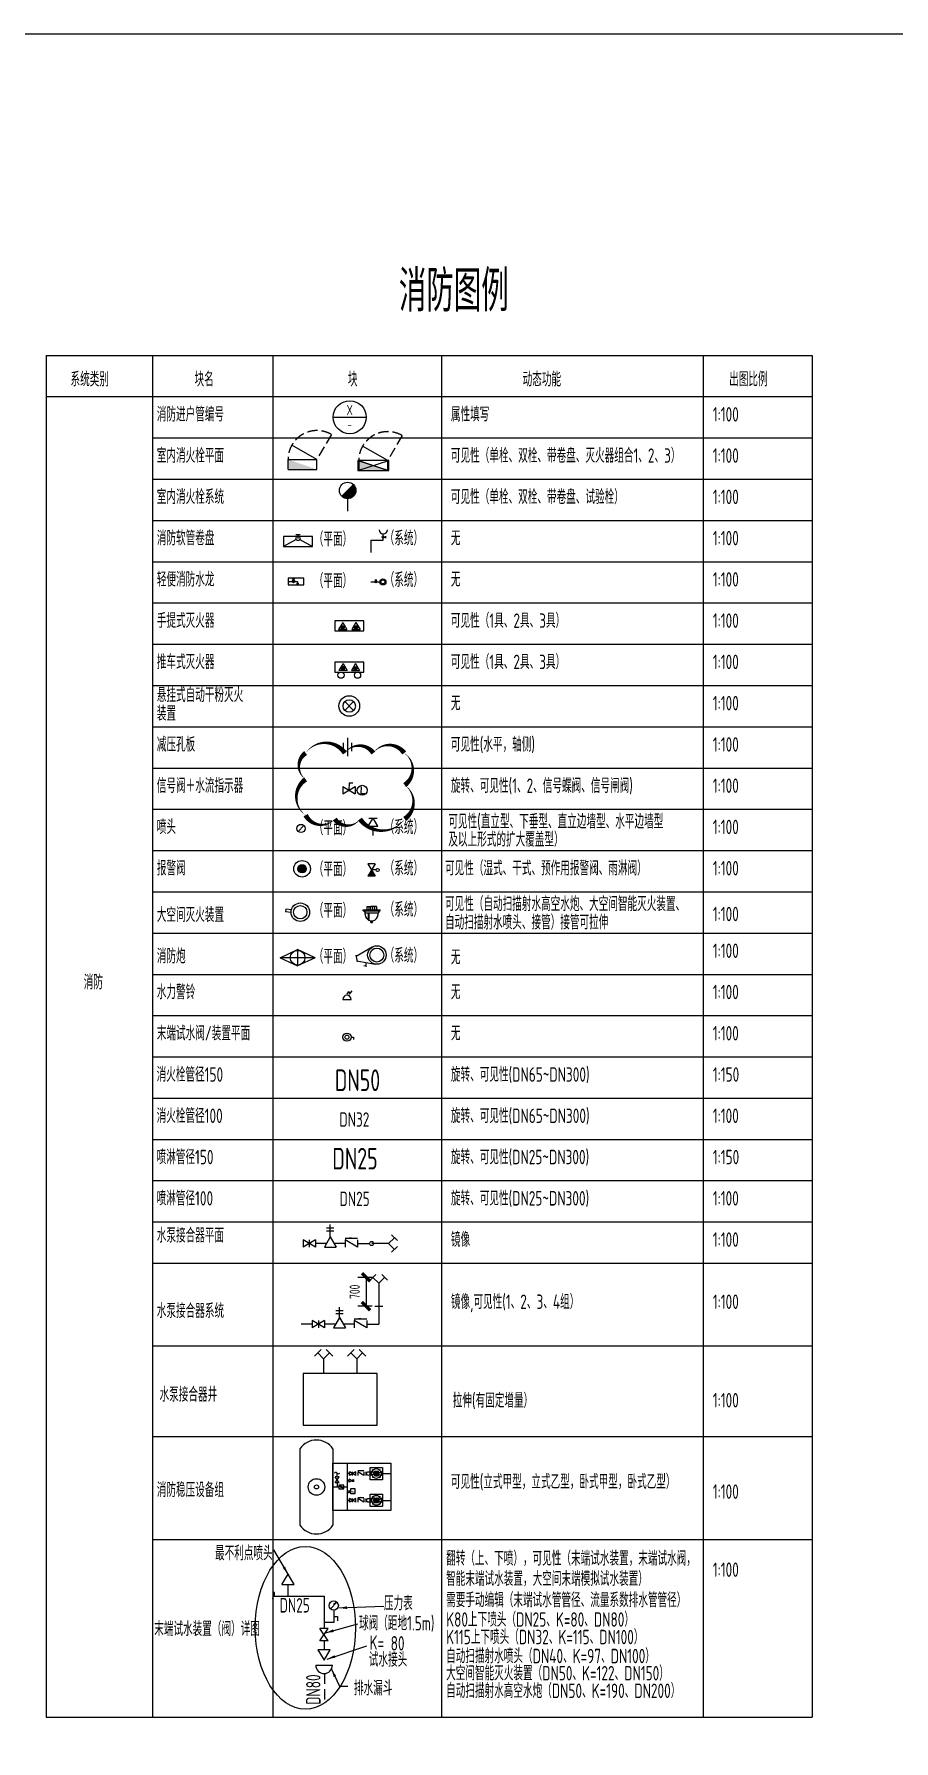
# Model space of a CAD drawing. Extents: x -84241 to 2571207, y -257021 to 1687411.
# Drawn here: x 92003 to 112832, y -16468 to 24895 of the extents above; entities that cross this region are included whole.
import ezdxf
from ezdxf.enums import TextEntityAlignment as Align

# ---------------------------------------------------------------- set-up
doc = ezdxf.new("R2010")
doc.units = 0
doc.header["$LTSCALE"] = 1000
for name, pattern in [('CONTINOUS', [0]), ('DASH', [0.35, 0.25, -0.1]), ('DASHED', [0.75, 0.5, -0.25])]:
    doc.linetypes.add(name, pattern=pattern)
doc.layers.get('0').update_dxf_attribs({"linetype": 'CONTINUOUS'})
doc.layers.get('Defpoints').update_dxf_attribs({"linetype": 'CONTINUOUS'})
for name, color, linetype in [('W-EQPM', 40, 'CONTINUOUS'), ('W-FRPT-DRAI-PIPE', 4, 'DASHED'), ('W-FRPT-EXTG', 140, 'CONTINUOUS'), ('W-FRPT-HYDT', 140, 'CONTINUOUS'), ('W-FRPT-HYDT-DIMS', 61, 'CONTINUOUS'), ('W-FRPT-HYDT-EQPM', 60, 'CONTINUOUS'), ('W-FRPT-HYDT-PIPE', 1, 'CONTINUOUS'), ('W-FRPT-NOTE', 60, 'CONTINUOUS'), ('W-FRPT-SPRL', 60, 'CONTINUOUS'), ('W-FRPT-SPRL-DIMS', 61, 'CONTINUOUS'), ('W-FRPT-SPRL-EQPM', 60, 'CONTINUOUS'), ('W-FRPT-SPRL-PIPE', 2, 'CONTINUOUS'), ('W-HOLE', 231, 'CONTINUOUS'), ('W-NOTE', 40, 'CONTINUOUS'), ('W-NOTE-NAME', 40, 'CONTINUOUS'), ('W-WSUP-EQPM', 40, 'CONTINUOUS')]:
    doc.layers.add(name, color=color, linetype=linetype)
doc.styles.add('TH-STYLE3', font='tssdeng.shx', dxfattribs={"width": 0.7, "bigfont": 'tssdchn.shx'})
doc.dimstyles.new('TH-DIM100-W', dxfattribs={"dimscale": 100, "dimtxt": 2.5, "dimasz": 2, "dimexe": 2, "dimexo": 3, "dimgap": 1.5, "dimtad": 1, "dimdec": 0, "dimdsep": 46, "dimtxsty": 'TH-STYLE3', "dimblk1": 'ARCHTICK', "dimblk2": 'ARCHTICK', "dimsah": 1, "dimcen": -6, "dimclrd": 256, "dimclre": 256, "dimclrt": 256, "dimazin": 0, "dimtfac": 1, "dimtdec": 0, "dimtix": 1, "dimtmove": 2, "dimatfit": 0, "dimfxl": 2, "dimtolj": 1, "dimtzin": 0, "dimlwd": -1, "dimlwe": -1, "dimarcsym": 0})

# ---------------------------------------------------------------- blocks, each defined once
blk = doc.blocks.new('*U260')
at = {"layer": 'W-FRPT-HYDT'}
blk.add_hatch(color=256, dxfattribs=at).paths.add_polyline_path([(-141, 359, 0.668179), (200, 500, 0.198912), (141, 641)])
blk.add_line((141, 641), (-141, 359), dxfattribs=at)
blk.add_line((141, 641), (-141, 359), dxfattribs=at)
blk.add_line((141, 641), (-141, 359), dxfattribs=at)
blk.add_line((141, 641), (-141, 359), dxfattribs=at)
blk.add_line((141, 641), (-141, 359), dxfattribs=at)
blk.add_circle((0, 500), 200, dxfattribs=at)
at = {"layer": 'W-FRPT-HYDT-PIPE'}
blk.add_line((0, 300), (0, 0), dxfattribs=at)
blk = doc.blocks.new('*U143')
for p, q in [((-100, 100), (-100, -100)), ((0, 225), (0, -225)), ((100, 100), (100, -100))]:
    blk.add_line(p, q)
blk = doc.blocks.new('*U144')
for points in [[(-100, 0, 1), (100, 0, 1)], [(0, 100), (0, -100, 0.414214), (100, 0, 0.414214)]]:
    blk.add_hatch(color=256).paths.add_polyline_path(points)
h = blk.add_hatch(color=256)
h.paths.add_polyline_path([(0, 100), (0, 0), (100, 0, 0.414214)])
h.paths.add_polyline_path([(0, -100), (0, 0), (-100, 0, 0.414214)])
blk.add_line((0, 100), (0, -100))
for radius in [200, 100]:
    blk.add_circle((0, 0), radius)
blk = doc.blocks.new('*U262')
for points in [[(150, 0), (60, -150), (240, -150)], [(150, -150), (240, -150), (150, 0)]]:
    blk.add_hatch(color=256).paths.add_polyline_path(points)
for p, q in [((240, 150), (60, 150)), ((240, 150), (60, -150)), ((60, 150), (240, -150)), ((264, 0), (150, 0)), ((150, 0), (150, -150)), ((240, -150), (60, -150))]:
    blk.add_line(p, q)
blk.add_circle((300, 0), 36)
blk = doc.blocks.new('*U207')
blk.add_line((71, 71), (-71, -71))
blk.add_circle((0, 0), 100)
blk = doc.blocks.new('*U221')
at = {"layer": 'W-FRPT-SPRL-EQPM', "linetype": 'Continuous'}
for p, q in [((-120, 222), (0, 422)), ((120, 222), (0, 422)), ((-120, 222), (120, 222))]:
    blk.add_line(p, q, dxfattribs=at)
at = {"layer": 'W-FRPT-SPRL-EQPM'}
blk.add_line((-100, 422), (100, 422), dxfattribs=at)
at = {"layer": 'W-FRPT-SPRL-EQPM', "ltscale": 0.5}
blk.add_line((0, 0), (0, 222), dxfattribs=at)
blk = doc.blocks.new('*U288')
for p, q in [((438, 581), (279, 422)), ((500, 360), (359, 501)), ((500, 360), (641, 501)), ((562, 581), (721, 422)), ((1238, 581), (1079, 422)), ((1300, 360), (1159, 501)), ((1300, 360), (1441, 501)), ((1362, 581), (1521, 422))]:
    blk.add_line(p, q)
blk.add_lwpolyline([(0, -1250), (1800, -1250), (1800, 0), (0, 0)], close=True)
at = {"layer": 'W-FRPT-HYDT-PIPE'}
for p, q in [((500, 360), (500, 0)), ((1300, 360), (1300, 0))]:
    blk.add_line(p, q, dxfattribs=at)
blk = doc.blocks.new('*U152')
for p, q in [((-752, 0), (-1020, 0)), ((-300, 0), (-568, 0)), ((0, 0), (294, 0)), ((754, 0), (344, 0))]:
    blk.add_line(p, q)
at = {"layer": 'W-FRPT-HYDT-EQPM'}
for p, q in [((-660, 159), (-660, 459)), ((-1320, 90), (-1320, -90)), ((-1020, 90), (-1320, -90)), ((-1020, -90), (-1320, 90)), ((-1170, 90), (-1170, -90)), ((-1020, 90), (-1020, -90)), ((-660, 159), (-804, -90)), ((-570, 375), (-750, 375)), ((-570, 303), (-750, 303)), ((-660, 159), (-516, -90)), ((-300, 126), (-150, 150)), ((0, 126), (-300, 126)), ((-300, 90), (-300, -90)), ((0, -90), (-300, 90)), ((0, 90), (0, -90)), ((754, 0), (896, 141)), ((966, 71), (825, 212)), ((-804, -90), (-516, -90)), ((754, 0), (896, -141)), ((966, -71), (825, -212))]:
    blk.add_line(p, q, dxfattribs=at)
blk.add_circle((344, 0), 50, dxfattribs=at)
blk = doc.blocks.new('_ArchTick')
at = {"color": 0, "linetype": 'ByBlock', "const_width": 0.4}
blk.add_lwpolyline([(-0.5, -0.5), (0.5, 0.5)], dxfattribs=at)
blk = doc.blocks.new('*D389')
at = {"color": 7, "transparency": 16777216}
for p, q in [((1456, 1136), (1104, 1136)), ((1304, 1136), (1304, 436)), ((1456, 436), (1104, 436))]:
    blk.add_line(p, q, dxfattribs=at)
at = {"layer": 'Defpoints', "color": 0, "transparency": 16777216}
for p in [(1756, 1136), (1304, 436), (1756, 436)]:
    blk.add_point(p, dxfattribs=at)
at = {"color": 7, "transparency": 16777216, "xscale": 200, "yscale": 200, "zscale": 200}
for p, rotation in [((1304, 1136), 90), ((1304, 436), 270)]:
    blk.add_blockref('_ArchTick', p, dxfattribs=dict(at, rotation=rotation))
at = {"color": 7, "transparency": 16777216, "insert": (1029, 786), "char_height": 250, "attachment_point": 5, "rotation": 90, "style": 'TH-STYLE3'}
blk.add_mtext('\\A1;700', dxfattribs=at)
blk = doc.blocks.new('水流指示器')
for p, q in [((-29, 82), (-29, -78)), ((-29, -78), (67, -78))]:
    blk.add_line(p, q)
blk.add_circle((0, 0), 120)
blk = doc.blocks.new('遥控信号阀')
for p, q in [((0, 90), (0, -90)), ((0, 90), (300, -90)), ((0, -90), (300, 90)), ((150, 180), (150, 0)), ((150, 180), (246, 180)), ((300, 90), (300, -90))]:
    blk.add_line(p, q)
blk = doc.blocks.new('*U256')
at = {"layer": 'Defpoints'}
blk.add_lwpolyline([(56982, -10422, 0, 120, -0.520567), (57933, -10422, 0, 120, -0.520567), (58622, -10422, 0, 120, -0.520567), (59369, -10422, 0, 120, -0.520567), (59382, -11199, 0, 120, -0.520567), (59382, -12020, 0, 120, -0.520567), (58298, -12022, 0, 120, -0.520567), (57688, -12022, 0, 120, -0.520567), (56982, -11929, 0, 120, -0.520567), (56982, -11059, 0, 120, -0.520567)], format="xyseb", close=True, dxfattribs=at)
at = {"layer": 'W-FRPT-SPRL-PIPE'}
blk.add_line((58182, -11323), (58232, -11323), dxfattribs=at)
at = {"layer": 'W-FRPT-HYDT-EQPM', "rotation": 359.7804146319762}
for name, p in [('遥控信号阀', (57882, -11322)), ('水流指示器', (58352, -11324))]:
    blk.add_blockref(name, p, dxfattribs=at)
blk = doc.blocks.new('水力警铃')
at = {"layer": 'W-FRPT-SPRL-EQPM'}
for p, q in [((-100, 0), (100, 0)), ((3, 127), (46, 193)), ((46, 193), (65, 125)), ((65, 125), (128, 211))]:
    blk.add_line(p, q, dxfattribs=at)
blk.add_arc((0, 0), 100, 0, 180, dxfattribs=at)
blk = doc.blocks.new('*U265')
at = {"layer": 'W-FRPT-HYDT-DIMS', "style": 'TH-STYLE3', "width": 0.7}
blk.add_text('DN32', height=350, dxfattribs=at).set_placement((10, 17))
blk = doc.blocks.new('*U266')
at = {"layer": 'W-FRPT-SPRL-DIMS', "style": 'TH-STYLE3', "width": 0.7}
blk.add_text('DN25', height=350, dxfattribs=at).set_placement((18, 28))
blk = doc.blocks.new('消防进户管编号')
at = {"layer": 'W-FRPT-HYDT-EQPM'}
blk.add_circle((0, 400), 400, dxfattribs=at)
at = {"layer": 'W-FRPT-NOTE'}
blk.add_line((-400, 400), (400, 400), dxfattribs=at)
at = {"layer": 'W-FRPT-NOTE', "style": 'TH-STYLE3', "width": 0.7}
blk.add_text('X', height=250, dxfattribs=at).set_placement((0, 574), align=Align.MIDDLE)
at = {"layer": 'W-FRPT-NOTE', "style": 'TH-STYLE3', "width": 0.7, "flags": 8}
blk.add_attdef('-', text='', height=250, dxfattribs=at).set_placement((0, 96), align=Align.CENTER)
blk = doc.blocks.new('*U322')
at = {"linetype": 'Continuous'}
h = blk.add_hatch(dxfattribs=at)
h.set_pattern_fill('NET', color=8, scale=270, angle=-270, style=0)
h.set_pattern_definition([(90, (-658012.705, -679308.226), (-33.75, -4e-11), []), (180, (-658012.705, -679308.226), (4e-11, -33.75), [])])
edge = h.paths.add_edge_path()
edge.add_arc((255, 0), 122, 0, 360)
for p, q in [((-50, 300), (550, 300)), ((-50, -300), (-50, 300)), ((550, 300), (550, -300)), ((550, -300), (-50, -300))]:
    blk.add_line(p, q)
at = {"color": 7, "linetype": 'Continuous'}
for p, q in [((0, 98), (16, 98)), ((0, -98), (0, 98)), ((0, -98), (0, 98)), ((16, -98), (16, 98)), ((16, -98), (16, 98)), ((142, 45), (16, 67)), ((84, 185), (70, 171)), ((84, 185), (70, 171)), ((75, 135), (70, 171)), ((75, 135), (70, 171)), ((83, 176), (79, 172)), ((83, 176), (79, 172)), ((79, 172), (80, 166)), ((79, 172), (80, 166)), ((80, 166), (86, 165)), ((80, 166), (86, 165)), ((88, 174), (83, 176)), ((88, 174), (83, 176)), ((120, 180), (84, 185)), ((120, 180), (84, 185)), ((86, 165), (90, 169)), ((86, 165), (90, 169)), ((90, 169), (88, 174)), ((90, 169), (88, 174)), ((158, 112), (143, 97)), ((158, 112), (143, 97)), ((143, 97), (156, 71)), ((143, 97), (156, 71)), ((156, 102), (152, 98)), ((156, 102), (152, 98)), ((152, 98), (154, 93)), ((152, 98), (154, 93)), ((154, 93), (159, 91)), ((154, 93), (159, 91)), ((162, 101), (156, 102)), ((162, 101), (156, 102)), ((184, 99), (158, 112)), ((184, 99), (158, 112)), ((159, 91), (163, 95)), ((159, 91), (163, 95)), ((163, 95), (162, 101)), ((163, 95), (162, 101)), ((352, 112), (325, 99)), ((352, 112), (325, 99)), ((348, 101), (346, 96)), ((348, 101), (346, 96)), ((346, 96), (350, 91)), ((346, 96), (350, 91)), ((353, 103), (348, 101)), ((353, 103), (348, 101)), ((350, 91), (356, 93)), ((350, 91), (356, 93)), ((366, 97), (352, 112)), ((366, 97), (352, 112)), ((357, 98), (353, 103)), ((357, 98), (353, 103)), ((354, 71), (366, 97)), ((354, 71), (366, 97)), ((356, 93), (357, 98)), ((356, 93), (357, 98)), ((368, 45), (499, 67)), ((390, 180), (425, 185)), ((390, 180), (425, 185)), ((421, 175), (420, 169)), ((421, 175), (420, 169)), ((420, 169), (424, 165)), ((420, 169), (424, 165)), ((427, 176), (421, 175)), ((427, 176), (421, 175)), ((424, 165), (429, 167)), ((424, 165), (429, 167)), ((440, 171), (425, 185)), ((440, 171), (425, 185)), ((431, 172), (427, 176)), ((431, 172), (427, 176)), ((429, 167), (431, 172)), ((429, 167), (431, 172)), ((435, 135), (440, 171)), ((435, 135), (440, 171)), ((491, 83), (491, 67)), ((491, 83), (499, 83)), ((491, 83), (499, 83)), ((491, 83), (491, 67)), ((491, 78), (499, 78)), ((491, 78), (499, 78)), ((491, 72), (499, 72)), ((491, 72), (499, 72)), ((491, 67), (499, 67)), ((491, 67), (499, 67)), ((491, 55), (499, 55)), ((491, 55), (491, 40)), ((491, 55), (491, 40)), ((491, 55), (499, 55)), ((491, 51), (499, 51)), ((491, 51), (499, 51)), ((491, 44), (499, 44)), ((491, 44), (499, 44)), ((491, 40), (499, 40)), ((491, 40), (499, 40)), ((491, 8), (499, 8)), ((491, -8), (491, 8)), ((491, -8), (491, 8)), ((491, 8), (499, 8)), ((491, 3), (499, 3)), ((491, 3), (499, 3)), ((499, -98), (499, 98)), ((499, -98), (499, 98)), ((515, -98), (515, 98)), ((515, -98), (515, 98)), ((0, -98), (16, -98)), ((142, -45), (16, -67)), ((75, -135), (70, -171)), ((75, -135), (70, -171)), ((70, -171), (84, -185)), ((70, -171), (84, -185)), ((80, -167), (79, -172)), ((80, -167), (79, -172)), ((79, -172), (83, -176)), ((79, -172), (83, -176)), ((86, -165), (80, -167)), ((86, -165), (80, -167)), ((83, -176), (88, -175)), ((83, -176), (88, -175)), ((120, -180), (84, -185)), ((120, -180), (84, -185)), ((90, -169), (86, -165)), ((90, -169), (86, -165)), ((88, -175), (90, -169)), ((88, -175), (90, -169)), ((156, -71), (143, -97)), ((156, -71), (143, -97)), ((143, -97), (158, -112)), ((143, -97), (158, -112)), ((154, -93), (152, -98)), ((154, -93), (152, -98)), ((152, -98), (156, -103)), ((152, -98), (156, -103)), ((159, -91), (154, -93)), ((159, -91), (154, -93)), ((156, -103), (162, -101)), ((156, -103), (162, -101)), ((158, -112), (184, -99)), ((158, -112), (184, -99)), ((163, -96), (159, -91)), ((163, -96), (159, -91)), ((162, -101), (163, -96)), ((162, -101), (163, -96)), ((325, -99), (352, -112)), ((325, -99), (352, -112)), ((350, -91), (346, -95)), ((350, -91), (346, -95)), ((346, -95), (348, -101)), ((346, -95), (348, -101)), ((348, -101), (353, -102)), ((348, -101), (353, -102)), ((356, -93), (350, -91)), ((356, -93), (350, -91)), ((352, -112), (366, -97)), ((352, -112), (366, -97)), ((353, -102), (357, -98)), ((353, -102), (357, -98)), ((366, -97), (354, -71)), ((366, -97), (354, -71)), ((357, -98), (356, -93)), ((357, -98), (356, -93)), ((368, -45), (499, -67)), ((390, -180), (425, -185)), ((390, -180), (425, -185)), ((424, -165), (420, -169)), ((424, -165), (420, -169)), ((420, -169), (421, -174)), ((420, -169), (421, -174)), ((421, -174), (427, -176)), ((421, -174), (427, -176)), ((429, -166), (424, -165)), ((429, -166), (424, -165)), ((425, -185), (440, -171)), ((425, -185), (440, -171)), ((427, -176), (431, -172)), ((427, -176), (431, -172)), ((431, -172), (429, -166)), ((431, -172), (429, -166)), ((435, -135), (440, -171)), ((435, -135), (440, -171)), ((491, -3), (499, -3)), ((491, -3), (499, -3)), ((491, -8), (499, -8)), ((491, -8), (499, -8)), ((491, -55), (491, -40)), ((491, -40), (499, -40)), ((491, -40), (499, -40)), ((491, -55), (491, -40)), ((491, -44), (499, -44)), ((491, -44), (499, -44)), ((491, -51), (499, -51)), ((491, -51), (499, -51)), ((491, -55), (499, -55)), ((491, -55), (499, -55)), ((491, -67), (499, -67)), ((491, -83), (491, -67)), ((491, -83), (491, -67)), ((491, -67), (499, -67)), ((491, -72), (499, -72)), ((491, -72), (499, -72)), ((491, -78), (499, -78)), ((491, -78), (499, -78)), ((491, -83), (499, -83)), ((491, -83), (499, -83))]:
    blk.add_line(p, q, dxfattribs=at)
for centre, radius in [((84, 170), 4.96), ((84, 170), 4.96), ((84, 170), 3.24), ((84, 170), 3.24), ((255, 0), 122), ((255, 0), 122), ((158, 97), 4.96), ((158, 97), 4.96), ((158, 97), 3.24), ((158, 97), 3.24), ((352, 97), 4.96), ((352, 97), 4.96), ((352, 97), 3.24), ((352, 97), 3.24), ((425, 171), 4.96), ((425, 171), 4.96), ((425, 171), 3.24), ((425, 171), 3.24), ((84, -171), 4.96), ((84, -171), 4.96), ((84, -171), 3.24), ((84, -171), 3.24), ((158, -97), 4.96), ((158, -97), 4.96), ((158, -97), 3.24), ((158, -97), 3.24), ((352, -97), 4.96), ((352, -97), 4.96), ((352, -97), 3.24), ((352, -97), 3.24), ((425, -170), 4.96), ((425, -170), 4.96), ((425, -170), 3.24), ((425, -170), 3.24)]:
    blk.add_circle(centre, radius, dxfattribs=at)
for start, end in [(16.05611, 163.75715), (16.05611, 163.75715), (196.24659, 343.94389), (196.24659, 343.94389)]:
    blk.add_arc((255, 0), 225, start, end, dxfattribs=at)
blk = doc.blocks.new('可曲绕橡胶接头')
for p, q in [((0, 90), (0, -90)), ((240, 90), (240, -90))]:
    blk.add_line(p, q)
blk.add_circle((120, 0), 90)
blk = doc.blocks.new('止回阀')
for p, q in [((0, 126), (300, 126)), ((0, 90), (0, -90)), ((0, -90), (300, 90)), ((300, 126), (150, 150)), ((300, 90), (300, -90))]:
    blk.add_line(p, q)
blk = doc.blocks.new('闸阀')
for p, q in [((0, 90), (0, -90)), ((0, 90), (300, -90)), ((0, -90), (300, 90)), ((150, 90), (150, -90)), ((300, 90), (300, -90))]:
    blk.add_line(p, q)
blk = doc.blocks.new('断线')
for centre, start, end in [((-31, -21), 34.253, 147.6552), ((31, 21), 214.253, 327.6552)]:
    blk.add_arc(centre, 38.1, start, end)
blk = doc.blocks.new('*U211')
h = blk.add_hatch(color=256)
h.paths.add_polyline_path([(151, -19, 0.135933), (156, 0, 0.760667), (89, 19)])
h.paths.add_polyline_path([(89, 19, 0.135933), (84, 0, 0.760667), (151, -19)])
blk.add_line((0, 90), (240, -90))
blk.add_lwpolyline([(0, -90), (240, -90), (240, 90), (0, 90)], close=True)
blk.add_circle((120, 0), 36)
blk = doc.blocks.new('*U210')
for p, q in [((-125, 0), (-125, 200)), ((-125, 200), (125, 200)), ((125, 0), (-125, 0)), ((125, 200), (125, 0)), ((0, -81), (75, -81)), ((75, -81), (75, -146))]:
    blk.add_line(p, q)
blk.add_lwpolyline([(0, 0), (0, -161)])
at = {"style": 'TH-STYLE3', "width": 0.7}
blk.add_text('P', height=175, dxfattribs=at).set_placement((-22, 11))
blk = doc.blocks.new('*U292')
for p, q in [((-150, -100), (-150, 100)), ((-150, 100), (150, -100)), ((-150, -100), (150, 100)), ((150, -100), (150, 100))]:
    blk.add_line(p, q)
blk = doc.blocks.new('卧式增压2')
at = {"layer": 'W-EQPM'}
for p, q in [((3453540, -1120777), (3453540, -1122628)), ((3454340, -1120777), (3454340, -1122628))]:
    blk.add_line(p, q, dxfattribs=at)
blk.add_lwpolyline([(3454340, -1121126), (3455740, -1121126), (3455740, -1122276), (3454340, -1122276)], close=True, dxfattribs=at)
for radius in [200, 50]:
    blk.add_circle((3453940, -1121701), radius, dxfattribs=at)
for centre, start, end in [((3453940, -1121049), 34.2311, 145.7689), ((3453940, -1122356), 214.2311, 325.7689)]:
    blk.add_arc(centre, 484, start, end, dxfattribs=at)
at = {"layer": 'W-FRPT-HYDT-EQPM'}
for p, q in [((3454732, -1121552), (3454690, -1121552)), ((3454795, -1121552), (3454732, -1121515)), ((3454732, -1121589), (3454732, -1121515)), ((3454795, -1121552), (3454732, -1121589)), ((3454795, -1121552), (3454850, -1121552)), ((3454811, -1121523), (3454811, -1121581)), ((3454834, -1121523), (3454834, -1121581))]:
    blk.add_line(p, q, dxfattribs=at)
at = {"layer": 'W-FRPT-HYDT-PIPE'}
for p, q in [((3454690, -1122276), (3454690, -1121126)), ((3454340, -1121701), (3454482, -1121701)), ((3454441, -1121454), (3454441, -1121365)), ((3454441, -1121604), (3454441, -1121701)), ((3454602, -1121701), (3454690, -1121701)), ((3454740, -1121376), (3454690, -1121376)), ((3455518, -1121376), (3455740, -1121376)), ((3454740, -1122026), (3454690, -1122026)), ((3455518, -1122026), (3455740, -1122026))]:
    blk.add_line(p, q, dxfattribs=at)
at = {"layer": 'W-EQPM', "xscale": 0.5, "yscale": 0.5, "zscale": 0.5, "rotation": 180}
for p in [(3455518, -1121376), (3455518, -1122026)]:
    blk.add_blockref('*U322', p, dxfattribs=at)
at = {"layer": 'W-FRPT-HYDT-EQPM', "xscale": 0.5, "yscale": 0.5, "zscale": 0.5}
for name, p, rotation in [('闸阀', (3454890, -1121376), 180), ('可曲绕橡胶接头', (3455260, -1121376), 180), ('*U292', (3454441, -1121529), 90), ('*U211', (3454602, -1121701), 180), ('*U210', (3454771, -1121804), 270), ('闸阀', (3454890, -1122026), 180), ('可曲绕橡胶接头', (3455260, -1122026), 180)]:
    blk.add_blockref(name, p, dxfattribs=dict(at, rotation=rotation))
at = {"layer": 'W-FRPT-HYDT-EQPM', "xscale": -0.5, "yscale": 0.5, "zscale": 0.5}
for p in [(3455090, -1121376), (3455090, -1122026)]:
    blk.add_blockref('止回阀', p, dxfattribs=at)
at = {"layer": 'W-FRPT-NOTE'}
blk.add_blockref('断线', (3454441, -1121365), dxfattribs=at)
blk = doc.blocks.new('*U180')
at = {"layer": 'W-EQPM'}
blk.add_blockref('卧式增压2', (-3453540, 1122202), dxfattribs=at)
blk = doc.blocks.new('*U259')
at = {"linetype": 'CONTINOUS'}
h = blk.add_hatch(dxfattribs=at)
h.set_pattern_fill('ANSI31', color=256, scale=150, angle=180, style=0)
h.set_pattern_definition([(315, (-384620.485, -22544.052), (-13.25825215, -13.25825215), [])])
h.paths.add_polyline_path([(163, 59), (237, 59), (237, 126), (163, 126)])
h = blk.add_hatch(dxfattribs=at)
h.set_pattern_fill('ANSI31', color=256, scale=150, angle=180, style=0)
h.set_pattern_definition([(225, (385320.485, -22544.052), (13.25825215, -13.25825215), [])])
h.paths.add_polyline_path([(537, 59), (463, 59), (463, 126), (537, 126)])
for p, q in [((200, 207), (100, 34)), ((300, 34), (100, 34)), ((200, 207), (300, 34)), ((500, 207), (400, 34)), ((400, 34), (600, 34)), ((500, 207), (600, 34))]:
    blk.add_line(p, q, dxfattribs=at)
for points in [[(700, 0), (700, 240), (0, 240), (0, 0)], [(163, 59), (237, 59), (237, 126), (163, 126)], [(537, 59), (463, 59), (463, 126), (537, 126)]]:
    blk.add_lwpolyline(points, close=True, dxfattribs=at)
for centre in [(150, -75), (550, -75)]:
    blk.add_circle(centre, 75)
blk = doc.blocks.new('悬挂式自动干粉灭火装置')
at = {"layer": 'W-FRPT-EXTG'}
for p, q in [((3455240, -1140695), (3455452, -1140908)), ((3455240, -1140908), (3455452, -1140695))]:
    blk.add_line(p, q, dxfattribs=at)
for radius in [250, 150]:
    blk.add_circle((3455346, -1140802), radius, dxfattribs=at)
blk = doc.blocks.new('末端试水装置平面')
at = {"layer": 'W-FRPT-NOTE'}
for p, q in [((100, 0), (160, 0)), ((160, 0), (160, -60))]:
    blk.add_line(p, q, dxfattribs=at)
for radius in [100, 50]:
    blk.add_circle((0, 0), radius, dxfattribs=at)
blk = doc.blocks.new('*U258')
at = {"linetype": 'CONTINOUS'}
h = blk.add_hatch(dxfattribs=at)
h.set_pattern_fill('ANSI31', color=256, scale=150, angle=180, style=0)
h.set_pattern_definition([(225, (385010.427, -22548.067), (13.25825215, -13.25825215), [])])
h.paths.add_polyline_path([(227, 54), (153, 54), (153, 122), (227, 122)])
h = blk.add_hatch(dxfattribs=at)
h.set_pattern_fill('ANSI31', color=256, scale=150, angle=180, style=0)
h.set_pattern_definition([(225, (385330.295, -22548.067), (13.25825215, -13.25825215), [])])
h.paths.add_polyline_path([(547, 54), (473, 54), (473, 122), (547, 122)])
for p, q in [((190, 203), (90, 30)), ((90, 30), (290, 30)), ((190, 203), (290, 30)), ((510, 203), (410, 30)), ((410, 30), (610, 30)), ((510, 203), (610, 30))]:
    blk.add_line(p, q, dxfattribs=at)
for points in [[(700, 0), (700, 240), (0, 240), (0, 0)], [(227, 54), (153, 54), (153, 122), (227, 122)], [(547, 54), (473, 54), (473, 122), (547, 122)]]:
    blk.add_lwpolyline(points, close=True, dxfattribs=at)
blk = doc.blocks.new('消防软管卷盘')
for p, q in [((306, 166), (0, 0)), ((300, 290), (400, 290)), ((350, 190), (350, 290)), ((394, 166), (700, 0))]:
    blk.add_line(p, q)
blk.add_lwpolyline([(0, 240), (0, 0), (700, 0), (700, 240)], close=True)
blk.add_circle((350, 190), 50)
blk = doc.blocks.new('消防软管卷盘系统')
h = blk.add_hatch(color=256)
edge = h.paths.add_edge_path()
edge.add_arc((300, 375), 25, 0, 360)
for p, q in [((300, 300), (300, 450)), ((0, 300), (300, 300)), ((300, 375), (350, 375)), ((350, 400), (350, 350))]:
    blk.add_line(p, q)
blk.add_circle((300, 375), 25)
blk.add_arc((300, 550), 100, 180, 0)
at = {"layer": 'W-FRPT-HYDT-PIPE'}
blk.add_line((0, 300), (0, 0), dxfattribs=at)
blk = doc.blocks.new('*U193')
at = {"layer": 'W-NOTE'}
blk.add_lwpolyline([(0, 0), (1074, 0), (1074, 821), (0, 821)], close=True, dxfattribs=at)
blk = doc.blocks.new('自动扫描射水高空水炮灭火装置')
at = {"layer": 'W-FRPT-SPRL-EQPM'}
for p, q in [((3456047, -1150747), (3456039, -1150811)), ((3456169, -1150828), (3456039, -1150811)), ((3456177, -1150764), (3456047, -1150747))]:
    blk.add_line(p, q, dxfattribs=at)
for radius in [225, 162]:
    blk.add_circle((3456394, -1150824), radius, dxfattribs=at)
blk = doc.blocks.new('*U311')
at = {"layer": 'W-FRPT-SPRL-EQPM', "rotation": 0.08817321650553178}
blk.add_blockref('自动扫描射水高空水炮灭火装置', (-3458161, 1145504), dxfattribs=at)
blk = doc.blocks.new('自动扫描射水高空水炮灭火装置系统')
at = {"layer": 'W-FRPT-NOTE'}
for p, q in [((3467933, -1151884), (3467933, -1151972)), ((3467986, -1151884), (3467986, -1151972)), ((3468039, -1151884), (3468039, -1151972)), ((3468091, -1151884), (3468091, -1151972))]:
    blk.add_line(p, q, dxfattribs=at)
at = {"layer": 'W-FRPT-SPRL-EQPM'}
for p, q in [((3467788, -1152000), (3467788, -1151972)), ((3467788, -1151972), (3468238, -1151972)), ((3467788, -1152000), (3467812, -1152000)), ((3467812, -1152006), (3467812, -1152000)), ((3467812, -1152000), (3468238, -1152000)), ((3467812, -1152006), (3467838, -1152053)), ((3467838, -1152053), (3468187, -1152053)), ((3467838, -1152097), (3467838, -1152053)), ((3467881, -1151884), (3467991, -1151884)), ((3467881, -1151884), (3467881, -1151972)), ((3467931, -1152249), (3467931, -1152065)), ((3467931, -1152065), (3467943, -1152065)), ((3467943, -1152254), (3467943, -1152065)), ((3468038, -1151884), (3467987, -1151884)), ((3468145, -1151884), (3468034, -1151884)), ((3468145, -1151884), (3468145, -1151972)), ((3468213, -1152006), (3468187, -1152053)), ((3468187, -1152097), (3468187, -1152053)), ((3468213, -1152006), (3468213, -1152000)), ((3468238, -1152000), (3468238, -1151972)), ((3467989, -1152288), (3467987, -1152288)), ((3467987, -1152289), (3467987, -1152288)), ((3467987, -1152318), (3467987, -1152289)), ((3467987, -1152318), (3468039, -1152318)), ((3467989, -1152267), (3467989, -1152288)), ((3468038, -1152288), (3467989, -1152288)), ((3468036, -1152267), (3468036, -1152288)), ((3468038, -1152288), (3468039, -1152289)), ((3468039, -1152318), (3468039, -1152289))]:
    blk.add_line(p, q, dxfattribs=at)
for centre, radius, start, end in [((3468013, -1152094), 175, 180.8459, 262.1917), ((3468012, -1152094), 175, 277.8057, 359.1541), ((3468012, -1152094), 174, 262.504, 277.8286)]:
    blk.add_arc(centre, radius, start, end, dxfattribs=at)
blk = doc.blocks.new('*U312')
at = {"layer": 'W-FRPT-SPRL-EQPM', "xscale": 0.8999999999068677, "yscale": 0.8999999999068677, "zscale": 0.8999999999068677}
blk.add_blockref('自动扫描射水高空水炮灭火装置系统', (-3121211, 1036800), dxfattribs=at)
blk = doc.blocks.new('轻便消防水龙')
for p, q in [((0, 80), (225, 80)), ((96, 140), (156, 140)), ((126, 80), (126, 140)), ((197, 30), (252, 30)), ((197, 12), (252, 12))]:
    blk.add_line(p, q)
blk.add_lwpolyline([(0, 160), (0, 0), (380, 0), (380, 160)], close=True)
blk.add_lwpolyline([(225, 80), (225, 30)])
blk.add_circle((126, 80), 30)
blk = doc.blocks.new('轻便消防水龙系统')
h = blk.add_hatch(color=256)
edge = h.paths.add_edge_path()
edge.add_arc((119, 0), 25, 0, 360)
for p, q in [((0, 0), (216, 0)), ((94, 50), (144, 50)), ((119, 0), (119, 50))]:
    blk.add_line(p, q)
for centre, radius in [((119, 0), 25), ((291, 0), 75), ((291, 0), 48.3)]:
    blk.add_circle(centre, radius)
blk = doc.blocks.new('*U268')
at = {"layer": 'W-FRPT-HYDT-DIMS', "style": 'TH-STYLE3', "width": 0.7}
blk.add_text('DN50', height=525, dxfattribs=at).set_placement((84, 39))
blk = doc.blocks.new('*U270')
at = {"layer": 'W-FRPT-SPRL-DIMS', "style": 'TH-STYLE3', "width": 0.7}
blk.add_text('DN25', height=525, dxfattribs=at).set_placement((62, -11))
blk = doc.blocks.new('*U309')
at = {"layer": 'W-FRPT-SPRL-EQPM'}
for p, q in [((3453703, -1152887), (3454231, -1152641)), ((3453703, -1152887), (3454231, -1153134)), ((3454760, -1152887), (3453703, -1152887)), ((3454760, -1152887), (3454231, -1152641)), ((3454231, -1152641), (3454231, -1153134)), ((3454760, -1152887), (3454231, -1153134))]:
    blk.add_line(p, q, dxfattribs=at)
blk.add_circle((3454231, -1152887), 223, dxfattribs=at)
blk = doc.blocks.new('*U310')
at = {"layer": 'W-FRPT-SPRL-EQPM'}
for p, q in [((3456241, -1152815), (3456642, -1152587)), ((3456236, -1152787), (3456266, -1152956)), ((3456261, -1152928), (3456713, -1153012)), ((3456432, -1153047), (3456510, -1153062)), ((3456487, -1152970), (3456471, -1153055))]:
    blk.add_line(p, q, dxfattribs=at)
for radius in [229, 172]:
    blk.add_circle((3456755, -1152787), radius, dxfattribs=at)
blk = doc.blocks.new('*U290')
for p, q in [((-150, -100), (-150, 100)), ((-150, 100), (150, -100)), ((-150, -100), (150, 100)), ((150, -100), (150, 100))]:
    blk.add_line(p, q)
blk = doc.blocks.new('压力表')
for p, q in [((53, 328), (-53, 222)), ((53, 328), (-2, 295)), ((0, 200), (0, 0)), ((0, 100), (60, 100)), ((60, 100), (60, 30))]:
    blk.add_line(p, q)
blk.add_circle((0, 275), 75)
blk = doc.blocks.new('*U567')
blk.add_hatch(color=256).paths.add_polyline_path([(0, 240), (700, 0), (0, 0)])
for p, q in [((700, 240), (94, 590)), ((0, 240), (0, 0)), ((700, 240), (0, 240)), ((0, 240), (700, 0)), ((0, 0), (700, 0)), ((700, 0), (700, 240))]:
    blk.add_line(p, q)
at = {"layer": 'Defpoints', "linetype": 'DASH'}
blk.add_line((1050, 846), (700, 240), dxfattribs=at)
blk.add_arc((700, 240), 700, 60, 180, dxfattribs=at)
at = {"layer": 'W-HOLE'}
for p, q in [((-25, 240), (-25, 0)), ((725, 240), (-25, 240)), ((-25, 240), (725, 0)), ((-25, 0), (725, 240)), ((725, 0), (725, 240)), ((-25, 0), (725, 0))]:
    blk.add_line(p, q, dxfattribs=at)
blk = doc.blocks.new('*U569')
blk.add_hatch(color=256).paths.add_polyline_path([(0, 0), (700, 0), (0, 240)])
for p, q in [((700, 240), (94, 590)), ((0, 240), (700, 240)), ((0, 0), (0, 240)), ((0, 0), (700, 0)), ((700, 0), (700, 240))]:
    blk.add_line(p, q)
at = {"layer": 'Defpoints', "linetype": 'DASH'}
blk.add_line((1050, 846), (700, 240), dxfattribs=at)
blk.add_arc((700, 240), 700, 60, 180, dxfattribs=at)
blk = doc.blocks.new('*U257')
for p, q in [((1614.3, 994.5), (1614.3, 0)), ((0, 0), (-268, 0)), ((568, 0), (300, 0)), ((1020, 0), (752, 0)), ((1320, 0), (1614.3, 0))]:
    blk.add_line(p, q)
at = {"color": 7}
blk.add_line((1514.3, 436.1), (1714.3, 436.1), dxfattribs=at)
at = {"layer": 'W-FRPT-HYDT-EQPM'}
for p, q in [((1543.6, 1206.6), (1402.1, 1065.2)), ((1614.3, 994.5), (1472.9, 1135.9)), ((1614.3, 994.5), (1755.7, 1135.9)), ((1685, 1206.6), (1826.4, 1065.2)), ((0, 90), (0, -90)), ((300, 90), (0, -90)), ((300, -90), (0, 90)), ((150, 90), (150, -90)), ((300, 90), (300, -90)), ((660, 159.4), (516, -90)), ((750, 325.4), (570, 325.4)), ((750, 253.4), (570, 253.4)), ((660, 159.4), (660, 409.4)), ((660, 159.4), (804, -90)), ((1020, 126), (1170, 150)), ((1320, 126), (1020, 126)), ((1020, 90), (1020, -90)), ((1320, -90), (1020, 90)), ((1320, 90), (1320, -90)), ((516, -90), (804, -90))]:
    blk.add_line(p, q, dxfattribs=at)
at = {"color": 8}
dim = blk.add_linear_dim(base=(1304.1, 436.1), p1=(1755.7, 1135.9), p2=(1755.7, 436.1), angle=90, dimstyle='TH-DIM100-W', override={"dimclrd": 7, "dimclre": 7, "dimclrt": 7}, dxfattribs=at)
dim.commit()
dim.dimension.update_dxf_attribs({"geometry": '*D389', "text_midpoint": (1029.1, 786)})
blk = doc.blocks.new('*U339')
at = {"linetype": 'Continuous'}
blk.add_line((1550, 1173), (1950, 1173), dxfattribs=at)
blk.add_ellipse((1297, 2082), major_axis=(0, 1972), ratio=0.615614)
blk.add_ellipse((1750, 1173), major_axis=(0, 200), ratio=1, start_param=1.570797, end_param=4.712389, dxfattribs=at)
at = {"layer": 'W-FRPT-DRAI-PIPE', "ltscale": 0.5}
blk.add_line((1757, 973), (1757, 291), dxfattribs=at)
at = {"layer": 'W-FRPT-SPRL-EQPM'}
for p, q in [((726, 3129), (876, 3379)), ((1026, 3129), (876, 3379)), ((726, 3129), (1026, 3129)), ((1899, 1546), (1599, 1546)), ((1599, 1546), (1749, 1296)), ((1749, 1296), (1899, 1546))]:
    blk.add_line(p, q, dxfattribs=at)
at = {"layer": 'W-FRPT-SPRL-PIPE', "ltscale": 0.5}
for p, q in [((876, 2852), (876, 3129)), ((527, 2852), (1749, 2852)), ((1749, 2852), (1749, 2065)), ((1749, 1765), (1749, 1546)), ((1749, 1614), (1749, 1580))]:
    blk.add_line(p, q, dxfattribs=at)
at = {"layer": 'W-WSUP-EQPM'}
blk.add_line((1983, 2208), (1749, 2208), dxfattribs=at)
at = {"xscale": 1.5, "yscale": 1.5, "zscale": 1.5, "rotation": 270}
blk.add_blockref('断线', (527, 2852), dxfattribs=at)
at = {"layer": 'W-WSUP-EQPM', "xscale": 1.5, "yscale": 1.5, "zscale": 1.5}
blk.add_blockref('压力表', (1983, 2208), dxfattribs=at)
at = {"layer": 'W-WSUP-EQPM', "rotation": 90}
blk.add_blockref('*U290', (1750, 1915), dxfattribs=at)
at = {"style": 'TH-STYLE3', "width": 0.7}
for s, p in [('最不利点喷头', (-892, 3718)), ('K=', (2851, 1548)), ('试水接头', (2834, 1137))]:
    blk.add_text(s, height=350, dxfattribs=at).set_placement(p)
at = {"char_height": 350, "attachment_point": 1, "style": 'TH-STYLE3'}
for s, insert in [('\\A1;压力表', (3201, 2853)), ('\\A1;球阀（距地1.5m)', (2597, 2368)), ('\\A1;排水漏斗', (2474, 794))]:
    blk.add_mtext(s, dxfattribs=dict(at, insert=insert))
at = {"layer": 'W-FRPT-SPRL-EQPM', "style": 'TH-STYLE3', "width": 0.7}
for tag, p in [('DNA', (672, 2453)), ('K', (3363, 1531))]:
    blk.add_attdef(tag, p, '', height=350, dxfattribs=at)
blk.add_attdef('DNB', (1664, 215), '', height=350, rotation=90, dxfattribs=at)
for points in [[(876, 3379), (534, 3971)], [(1782, 1957), (2565, 2179)], [(1824, 1325), (2784, 1644)]]:
    blk.add_leader(points, dimstyle='TH-DIM100-W', override={"dimgap": 1.5, "dimtad": 0, "dimtxsty": 'TH-STYLE3'})
at = {"annotation_type": 0, "has_hookline": 1, "hookline_direction": 0}
for points, text_width in [([(2107, 2563), (3201, 2603)], 689), ([(1928, 1082), (2124, 669), (2324, 669)], 932)]:
    blk.add_leader(points, dimstyle='TH-DIM100-W', override={"dimgap": 1.5, "dimtad": 0, "dimtxsty": 'TH-STYLE3'}, dxfattribs=dict(at, text_width=text_width))

msp = doc.modelspace()

# ---------------------------------------------------------------- linework, layer by layer
for p, q in [((92294.0823, 17109.1701), (92294.0823, -15890.8299)), ((92294.0823, 17109.1701), (110850.3403, 17109.1701)), ((94871.0888, 17109.1701), (94871.0888, -15890.8299)), ((97783.5295, 17109.1701), (97783.5295, -15890.8299)), ((101869.1686, 17109.1701), (101869.1686, -15890.8299)), ((108213.8238, 17109.1701), (108213.8238, -15890.8299)), ((110850.3403, 17109.1701), (110850.3403, -15890.8299)), ((92294.0823, 16109.1701), (110850.3403, 16109.1701)), ((94871.0888, 15109.1701), (110850.3403, 15109.1701)), ((94871.0888, 14109.1701), (110850.3403, 14109.1701)), ((94871.0888, 13109.1701), (110850.3403, 13109.1701)), ((94871.0888, 12109.1701), (110850.3403, 12109.1701)), ((94871.0888, 11109.1701), (110850.3403, 11109.1701)), ((94871.0888, 10109.1701), (110850.3403, 10109.1701)), ((94871.0888, 9109.1701), (110850.3403, 9109.1701)), ((94871.0888, 8109.1701), (110850.3403, 8109.1701)), ((94871.0888, 7109.1701), (110850.3403, 7109.1701)), ((94871.0888, 6109.1701), (110850.3403, 6109.1701)), ((94871.0888, 5109.1701), (110850.3403, 5109.1701)), ((94871.0888, 4109.1701), (110850.3403, 4109.1701)), ((94871.0888, 3109.1701), (110850.3403, 3109.1701)), ((94871.0888, 2109.1701), (110850.3403, 2109.1701)), ((94871.0888, 1109.1701), (110850.3403, 1109.1701)), ((94871.0888, 109.1701), (110850.3403, 109.1701)), ((94871.0888, -890.8299), (110850.3403, -890.8299)), ((94871.0888, -1890.8299), (110850.3403, -1890.8299)), ((94871.0888, -2890.8299), (110850.3403, -2890.8299)), ((94871.0888, -3890.8299), (110850.3403, -3890.8299)), ((94871.0888, -4890.8299), (110850.3403, -4890.8299)), ((94871.0888, -6890.8299), (110850.3403, -6890.8299)), ((94871.0888, -9090.8299), (110850.3403, -9090.8299)), ((94871.0888, -11590.8299), (110850.3403, -11590.8299)), ((92294.0823, -15890.8299), (110850.3403, -15890.8299))]:
    msp.add_line(p, q)

# ---------------------------------------------------------------- block references
for name, p in [('*U311', (98451.7553, 3613.9893)), ('*U312', (100179.1797, 3648.9005)), ('*U268', (99204.2071, -758.9867)), ('*U270', (99166.271, -2609.4603))]:
    msp.add_blockref(name, p)
at = {"layer": 'W-EQPM'}
msp.add_blockref('*U180', (98443.3845, -10814.527), dxfattribs=at)
at = {"layer": 'W-FRPT-EXTG'}
for name, p in [('*U258', (99288.0867, 10434.997)), ('*U259', (99288.0867, 9434.997)), ('悬挂式自动干粉灭火装置', (-3355707.7645, 1149414.66))]:
    msp.add_blockref(name, p, dxfattribs=at)
at = {"layer": 'W-FRPT-HYDT'}
for name, p in [('*U569', (98153.8455, 14346.984)), ('*U567', (99868.2878, 14320.8363)), ('*U260', (99597.5125, 13335.5229))]:
    msp.add_blockref(name, p, dxfattribs=at)
at = {"layer": 'W-FRPT-HYDT-DIMS'}
msp.add_blockref('*U265', (99388.4408, -1600.8112), dxfattribs=at)
at = {"layer": 'W-FRPT-HYDT-EQPM'}
msp.add_blockref('消防进户管编号', (99647.6278, 15210.9374), dxfattribs=at).add_auto_attribs({'-': '-'})
for name, p in [('消防软管卷盘系统', (100161.556, 12331.6187)), ('消防软管卷盘', (98046.9987, 12481.6187)), ('轻便消防水龙', (98160.6769, 11550.7176)), ('轻便消防水龙系统', (100161.556, 11620.7176)), ('*U143', (99592.062, 7619.5221)), ('*U288', (98517.1647, -7566.4373))]:
    msp.add_blockref(name, p, dxfattribs=at)
at = {"layer": 'W-FRPT-HYDT-PIPE'}
for name, p in [('*U152', (99837.6848, -4414.8685)), ('*U257', (98739.4153, -6370.0259))]:
    msp.add_blockref(name, p, dxfattribs=at)
at = {"layer": 'W-FRPT-SPRL'}
msp.add_blockref('*U207', (98468.5199, 5644.5312), dxfattribs=at)
at = {"layer": 'W-FRPT-SPRL-DIMS'}
msp.add_blockref('*U266', (99382.8221, -3534.4319), dxfattribs=at)
at = {"layer": 'W-FRPT-SPRL-EQPM'}
for name, p in [('*U256', (41598.8446, 17894.2718)), ('*U221', (100213.1242, 5475.2657)), ('*U144', (98494.6293, 4666.8772)), ('*U262', (100025.3554, 4637.8393)), ('水力警铃', (99581.228, 1500.5334)), ('末端试水装置平面', (99581.228, 586.4812))]:
    msp.add_blockref(name, p, dxfattribs=at)
for name, p, xscale, yscale, zscale in [('*U309', (-2664998.1274, 924821.0387), 0.7999999998137355, 0.7999999998137355, 0.7999999998137355), ('*U310', (-3290682.8894, 1133431.8512), 0.9809750248186803, 0.9809750248186803, 0.9809750248186803)]:
    msp.add_blockref(name, p, dxfattribs=dict(at, xscale=xscale, yscale=yscale, zscale=zscale))
at = {"layer": 'W-NOTE', "xscale": 100, "yscale": 100, "zscale": 100}
msp.add_blockref('*U193', (25842.8928, -57205.0415), dxfattribs=at)
at = {"layer": 'W-WSUP-EQPM'}
msp.add_blockref('*U339', (97277.5618, -15809.8892), dxfattribs=at).add_auto_attribs({'K': '80', 'DNB': 'DN80', 'DNA': 'DN25'})

# ---------------------------------------------------------------- texts
at = {"layer": 'W-NOTE', "style": 'TH-STYLE3', "width": 0.7}
for s, p in [('系统类别', (92883.6802, 16355.9135)), ('块名', (95889.8528, 16355.9135)), ('块', (99604.7367, 16355.9135)), ('动态功能', (103837.9534, 16355.9135)), ('出图比例', (108841.7221, 16355.9135)), ('消防进户管编号', (94974.7894, 15506.283)), ('属性填写', (102100.602, 15506.283)), ('1:100', (108445.2572, 15506.283)), ('室内消火栓平面', (94974.7894, 14506.283)), ('可见性（单栓、双栓、带卷盘、灭火器组合1、2、3）', (102100.602, 14506.283)), ('1:100', (108445.2572, 14506.283)), ('室内消火栓系统', (94974.7894, 13506.283)), ('可见性（单栓、双栓、带卷盘、试验栓）', (102100.602, 13506.283)), ('1:100', (108445.2572, 13506.283)), ('消防软管卷盘', (94974.7894, 12506.283)), ('（平面）', (98777.5519, 12481.6187)), ('（系统）', (100495.3674, 12504.1937)), ('无', (102100.602, 12506.283)), ('1:100', (108445.2572, 12506.283)), ('轻便消防水龙', (94974.7894, 11506.283)), ('（平面）', (98777.5519, 11470.7176)), ('（系统）', (100495.3674, 11493.2927)), ('无', (102100.602, 11506.283)), ('1:100', (108445.2572, 11506.283)), ('手提式灭火器', (94974.7894, 10506.283)), ('可见性（1具、2具、3具）', (102100.602, 10506.283)), ('1:100', (108445.2572, 10506.283)), ('推车式灭火器', (94974.7894, 9506.283)), ('可见性（1具、2具、3具）', (102100.602, 9506.283)), ('1:100', (108445.2572, 9506.283)), ('悬挂式自动干粉灭火', (94974.7894, 8706.283)), ('无', (102100.602, 8506.283)), ('1:100', (108445.2572, 8506.283)), ('装置', (94974.7894, 8256.283)), ('减压孔板', (94974.7894, 7506.283)), ('可见性(水平，轴侧)', (102100.602, 7506.283)), ('1:100', (108445.2572, 7506.283)), ('信号阀＋水流指示器', (94974.7894, 6506.283)), ('旋转、可见性(1、2、信号蝶阀、信号闸阀)', (102100.602, 6506.283)), ('1:100', (108445.2572, 6506.283)), ('喷头', (94974.7894, 5506.283)), ('（平面）', (98777.5519, 5481.6187)), ('（系统）', (100495.3674, 5504.1937)), ('可见性(直立型、下垂型、直立边墙型、水平边墙型', (102038.2004, 5639.6887)), ('1:100', (108445.2572, 5506.283)), ('及以上形式的扩大覆盖型）', (102038.2004, 5203.4736)), ('报警阀', (94974.7894, 4506.283)), ('（平面）', (98777.5519, 4481.6187)), ('（系统）', (100495.3674, 4504.1937)), ('可见性（湿式、干式、预作用报警阀、雨淋阀）', (101957.1547, 4506.283)), ('1:100', (108445.2572, 4506.283)), ('大空间灭火装置', (94974.7894, 3376.7044)), ('（平面）', (98777.5519, 3481.6187)), ('（系统）', (100495.3674, 3504.1937)), ('可见性（自动扫描射水高空水炮、大空间智能灭火装置、', (101957.1547, 3641.0829)), ('1:100', (108445.2572, 3396.6107)), ('自动扫描射水喷头、接管）接管可拉伸', (101957.1547, 3195.4918)), ('消防炮', (94974.7894, 2376.7044)), ('（平面）', (98777.5519, 2368.4795)), ('（系统）', (100495.3674, 2391.0546)), ('无', (102100.602, 2352.1282)), ('1:100', (108445.2572, 2506.283)), ('消防', (93204.8785, 1745.4089)), ('水力警铃', (94974.7894, 1506.283)), ('无', (102100.602, 1506.283)), ('1:100', (108445.2572, 1506.283)), ('末端试水阀/装置平面', (94974.7894, 506.283)), ('无', (102100.602, 506.283)), ('1:100', (108445.2572, 506.283)), ('消火栓管径150', (94970.5622, -493.717)), ('旋转、可见性(DN65~DN300)', (102100.602, -493.717)), ('1:150', (108445.2572, -493.717)), ('消火栓管径100', (94970.5622, -1493.717)), ('旋转、可见性(DN65~DN300)', (102100.602, -1493.717)), ('1:100', (108445.2572, -1493.717)), ('喷淋管径150', (94970.5622, -2493.717)), ('旋转、可见性(DN25~DN300)', (102100.602, -2493.717)), ('1:150', (108445.2572, -2493.717)), ('喷淋管径100', (94970.5622, -3493.717)), ('旋转、可见性(DN25~DN300)', (102100.602, -3493.717)), ('1:100', (108445.2572, -3493.717)), ('水泵接合器平面', (94974.7894, -4391.9941)), ('镜像', (102100.602, -4493.717)), ('1:100', (108445.2572, -4493.717)), ('镜像,可见性(1、2、3、4组）', (102100.602, -6000.0043)), ('1:100', (108445.2572, -6000.0043)), ('水泵接合器系统', (94974.7894, -6220.4644)), ('水泵接合器井', (95042.1548, -8247.3089)), ('拉伸(有固定增量）', (102145.011, -8394.0108)), ('1:100', (108445.2572, -8387.3391)), ('消防稳压设备组', (94974.7894, -10559.6042)), ('可见性(立式甲型，立式乙型，卧式甲型，卧式乙型）', (102100.602, -10361.3276)), ('1:100', (108445.2572, -10602.3927)), ('翻转（上、下喷），可见性（末端试水装置，末端试水阀，', (101984.7042, -12220.1702)), ('智能末端试水装置，大空间末端模拟试水装置）', (101984.7042, -12712.379)), ('1:100', (108445.2572, -12493.717)), ('需要手动编辑（末端试水管管径、流量系数排水管管径）', (101984.7042, -13229.0786)), ('末端试水装置（阀）详图', (94912.4094, -13927.9613)), ('K80上下喷头（DN25、K=80、DN80）', (101984.7042, -13701.2379)), ('K115上下喷头（DN32、K=115、DN100）', (101984.7042, -14126.1814)), ('自动扫描射水喷头（DN40、K=97、DN100）', (101984.7042, -14586.5367)), ('大空间智能灭火装置（DN50、K=122、DN150）', (101984.7042, -15002.6611)), ('自动扫描射水高空水炮（DN50、K=190、DN200）', (101984.7042, -15429.1887))]:
    msp.add_text(s, height=350, dxfattribs=at).set_placement(p)
at = {"layer": 'W-NOTE-NAME', "style": 'TH-STYLE3', "width": 0.7}
msp.add_text('消防图例  ', height=1000, dxfattribs=at).set_placement((100840.6327, 18171.6818))

doc.saveas('drawing.dxf')
